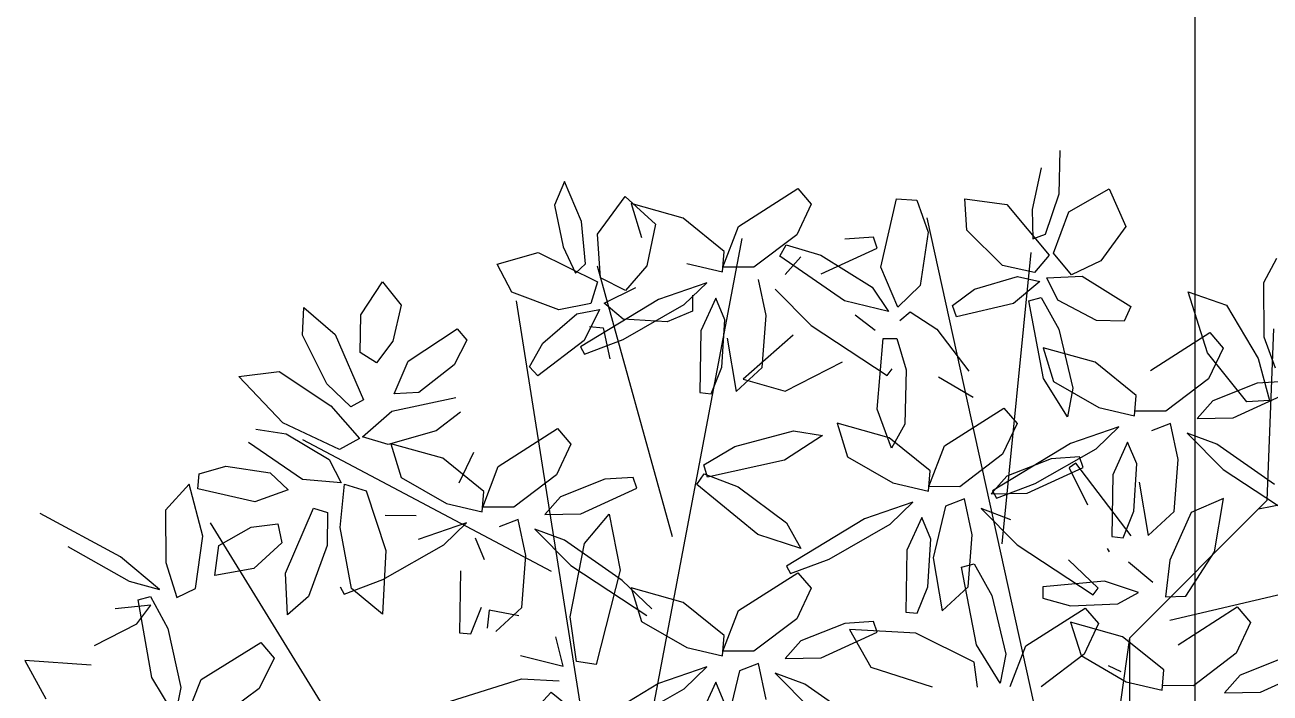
# Model space of a CAD drawing. Extents: x 8365 to 8547, y -347 to -272.
# Drawn here: x 8519.967 to 8520.971, y -319.926 to -319.387 of the extents above; entities that cross this region are included whole.
import ezdxf

# ---------------------------------------------------------------- set-up
doc = ezdxf.new("R2010")
doc.units = 0
doc.layers.get('0').update_dxf_attribs({"linetype": 'CONTINUOUS'})
doc.layers.add('1', color=7, linetype='CONTINUOUS')

msp = doc.modelspace()

# ---------------------------------------------------------------- linework, layer by layer
at = {"color": 62}
for p, q in [((8520.8007, -319.523), (8520.8014, -319.4882)), ((8520.7862, -319.5022), (8520.779, -319.5357)), ((8520.5899, -319.5188), (8520.6007, -319.5313)), ((8520.7896, -319.5556), (8520.8007, -319.523)), ((8520.8084, -319.5376), (8520.8411, -319.5191)), ((8520.8411, -319.5191), (8520.8543, -319.5494)), ((8520.6007, -319.5313), (8520.589, -319.5561)), ((8520.6568, -319.5821), (8520.6695, -319.527)), ((8520.6695, -319.527), (8520.6859, -319.5283)), ((8520.6859, -319.5283), (8520.6949, -319.5541)), ((8520.7262, -319.5524), (8520.7247, -319.527)), ((8520.7247, -319.527), (8520.7586, -319.5318)), ((8520.7586, -319.5318), (8520.7927, -319.5726)), ((8520.779, -319.5357), (8520.7794, -319.5593)), ((8520.7962, -319.571), (8520.8084, -319.5376)), ((8520.6949, -319.5541), (8520.6887, -319.597)), ((8520.755, -319.5809), (8520.7262, -319.5524)), ((8520.8543, -319.5494), (8520.8344, -319.5772)), ((8520.5806, -319.5642), (8520.6086, -319.5724)), ((8520.6509, -319.5581), (8520.6279, -319.5597)), ((8520.654, -319.5668), (8520.6509, -319.5581)), ((8520.7794, -319.5593), (8520.7896, -319.5556)), ((8520.6276, -319.6094), (8520.5754, -319.5732)), ((8520.6086, -319.5724), (8520.6499, -319.5984)), ((8520.6087, -319.5876), (8520.654, -319.5668)), ((8520.7927, -319.5726), (8520.7808, -319.5866)), ((8520.8106, -319.5884), (8520.7962, -319.571)), ((8520.9656, -319.5946), (8520.9762, -319.5749)), ((8520.6707, -319.6144), (8520.6568, -319.5821)), ((8520.7808, -319.5866), (8520.755, -319.5809)), ((8520.8344, -319.5772), (8520.8106, -319.5884)), ((8520.7323, -319.6), (8520.767, -319.5897)), ((8520.7851, -319.5938), (8520.7638, -319.6115)), ((8520.767, -319.5897), (8520.7851, -319.5938)), ((8520.7906, -319.5908), (8520.8191, -319.5894)), ((8520.7995, -319.6088), (8520.7906, -319.5908)), ((8520.8191, -319.5894), (8520.8584, -319.6139)), ((8520.966, -319.6386), (8520.9656, -319.5946)), ((8520.5716, -319.5998), (8520.6006, -319.6291)), ((8520.6499, -319.5984), (8520.6631, -319.618)), ((8520.6887, -319.597), (8520.6707, -319.6144)), ((8520.7147, -319.613), (8520.7323, -319.6)), ((8520.9202, -319.6513), (8520.9047, -319.6022)), ((8520.9047, -319.6022), (8520.9355, -319.6128)), ((8520.6631, -319.618), (8520.6276, -319.6094)), ((8520.7179, -319.6223), (8520.7147, -319.613)), ((8520.7638, -319.6115), (8520.7179, -319.6223)), ((8520.7761, -319.6094), (8520.7861, -319.6067)), ((8520.788, -319.6719), (8520.7761, -319.6094)), ((8520.7861, -319.6067), (8520.8004, -319.6321)), ((8520.8309, -319.6251), (8520.7995, -319.6088)), ((8520.8584, -319.6139), (8520.8532, -319.6256)), ((8520.9355, -319.6128), (8520.9611, -319.6559)), ((8520.6523, -319.6333), (8520.6361, -319.6208)), ((8520.6722, -319.6251), (8520.6806, -319.6181)), ((8520.6806, -319.6181), (8520.7021, -319.6323)), ((8520.8532, -319.6256), (8520.8309, -319.6251)), ((8520.6006, -319.6291), (8520.662, -319.6696)), ((8520.7021, -319.6323), (8520.7278, -319.6661)), ((8520.8004, -319.6321), (8520.8117, -319.6797)), ((8520.8744, -319.6654), (8520.9221, -319.6349)), ((8520.9221, -319.6349), (8520.9329, -319.6474)), ((8520.654, -319.6968), (8520.6587, -319.6398)), ((8520.6587, -319.6398), (8520.6697, -319.6397)), ((8520.6697, -319.6397), (8520.6774, -319.665)), ((8520.9751, -319.6636), (8520.966, -319.6386)), ((8520.8296, -319.6589), (8520.7878, -319.6471)), ((8520.7878, -319.6471), (8520.7962, -319.6743)), ((8520.9329, -319.6474), (8520.9212, -319.6722)), ((8520.5796, -319.6821), (8520.626, -319.6586)), ((8520.662, -319.6696), (8520.666, -319.6641)), ((8520.6774, -319.665), (8520.6761, -319.7089)), ((8520.7312, -319.6873), (8520.7033, -319.671)), ((8520.8073, -319.7029), (8520.788, -319.6719)), ((8520.7962, -319.6743), (8520.8327, -319.6954)), ((8520.8117, -319.6797), (8520.8073, -319.7029)), ((8520.7083, -319.7263), (8520.756, -319.6958)), ((8520.756, -319.6958), (8520.7668, -319.7082)), ((8520.6654, -319.7282), (8520.654, -319.6968)), ((8520.5864, -319.7141), (8520.6097, -319.7178)), ((8520.6635, -319.7198), (8520.6217, -319.7079)), ((8520.6217, -319.7079), (8520.6301, -319.7351)), ((8520.6761, -319.7089), (8520.6654, -319.7282)), ((8520.7668, -319.7082), (8520.7551, -319.733)), ((8520.8488, -319.7109), (8520.8099, -319.7244)), ((8520.8304, -319.7286), (8520.8488, -319.7109)), ((8520.6097, -319.7178), (8520.5793, -319.7379)), ((8520.6967, -319.7465), (8520.6635, -319.7198)), ((8520.8099, -319.7244), (8520.747, -319.7625)), ((8520.6301, -319.7351), (8520.6666, -319.7562)), ((8520.6956, -319.759), (8520.7083, -319.7263)), ((8520.7551, -319.733), (8520.7206, -319.7592)), ((8520.7812, -319.7566), (8520.8304, -319.7286)), ((8520.817, -319.7351), (8520.7941, -319.7366)), ((8520.8201, -319.7437), (8520.817, -319.7351)), ((8520.7941, -319.7366), (8520.7585, -319.7508)), ((8520.7748, -319.7645), (8520.8201, -319.7437)), ((8520.8142, -319.7403), (8520.8087, -319.7441)), ((8520.8087, -319.7441), (8520.8236, -319.7737)), ((8520.6666, -319.7562), (8520.6954, -319.7629)), ((8520.6954, -319.7629), (8520.6967, -319.7465)), ((8520.7585, -319.7508), (8520.7458, -319.765)), ((8520.8439, -319.7496), (8520.8432, -319.7994)), ((8520.7206, -319.7592), (8520.6956, -319.759)), ((8520.7458, -319.765), (8520.7748, -319.7645)), ((8520.747, -319.7625), (8520.7502, -319.7684)), ((8520.7502, -319.7684), (8520.7812, -319.7566)), ((8520.6827, -319.7717), (8520.6438, -319.7852)), ((8520.6643, -319.7894), (8520.6827, -319.7717)), ((8520.7089, -319.775), (8520.6991, -319.8165)), ((8520.7243, -319.7691), (8520.7089, -319.775)), ((8520.7306, -319.798), (8520.7243, -319.7691)), ((8520.6438, -319.7852), (8520.5809, -319.8233)), ((8520.6898, -319.7841), (8520.6778, -319.8104)), ((8520.6972, -319.8016), (8520.6898, -319.7841)), ((8520.7616, -319.7858), (8520.7377, -319.7768)), ((8520.7377, -319.7768), (8520.7667, -319.8061)), ((8520.6151, -319.8175), (8520.6643, -319.7894)), ((8520.6947, -319.8398), (8520.6972, -319.8016)), ((8520.7273, -319.84), (8520.7306, -319.798)), ((8520.7667, -319.8061), (8520.8281, -319.8465)), ((8520.8432, -319.7994), (8520.8523, -319.8004)), ((8520.6778, -319.8104), (8520.6771, -319.8603)), ((8520.6991, -319.8165), (8520.7064, -319.8593)), ((8520.5841, -319.8292), (8520.6151, -319.8175)), ((8520.722, -319.8241), (8520.732, -319.8214)), ((8520.7339, -319.8866), (8520.722, -319.8241)), ((8520.732, -319.8214), (8520.7463, -319.8468)), ((8520.8321, -319.8411), (8520.8081, -319.8181)), ((8520.5899, -319.8285), (8520.6007, -319.8409)), ((8520.8372, -319.8353), (8520.7876, -319.8399)), ((8520.6007, -319.8409), (8520.589, -319.8657)), ((8520.6862, -319.8612), (8520.6947, -319.8398)), ((8520.7064, -319.8593), (8520.7273, -319.84)), ((8520.7876, -319.8399), (8520.7876, -319.8491)), ((8520.8281, -319.8465), (8520.8321, -319.8411)), ((8520.7463, -319.8468), (8520.7576, -319.8943)), ((8520.7876, -319.8491), (8520.8098, -319.8552)), ((8520.8098, -319.8552), (8520.8481, -319.8537)), ((8520.6771, -319.8603), (8520.6862, -319.8612)), ((8520.7739, -319.8876), (8520.8216, -319.8571)), ((8520.8216, -319.8571), (8520.8324, -319.8695)), ((8520.6279, -319.8694), (8520.5924, -319.8835)), ((8520.6087, -319.8972), (8520.654, -319.8764)), ((8520.6509, -319.8678), (8520.6279, -319.8694)), ((8520.685, -319.8773), (8520.6315, -319.8743)), ((8520.6315, -319.8743), (8520.6488, -319.9048)), ((8520.654, -319.8764), (8520.6509, -319.8678)), ((8520.8517, -319.8801), (8520.8099, -319.8683)), ((8520.8099, -319.8683), (8520.8183, -319.8954)), ((8520.8324, -319.8695), (8520.8207, -319.8943)), ((8520.732, -319.9006), (8520.685, -319.8773)), ((8520.7532, -319.9176), (8520.7339, -319.8866)), ((8520.7576, -319.8943), (8520.7532, -319.9176)), ((8520.7612, -319.9203), (8520.7739, -319.8876)), ((8520.8207, -319.8943), (8520.7862, -319.9205)), ((8520.5797, -319.8977), (8520.6087, -319.8972)), ((8520.6488, -319.9048), (8520.6983, -319.9205)), ((8520.7348, -319.9208), (8520.732, -319.9006))]:
    msp.add_line(p, q, dxfattribs=at)
at = {"color": 60}
for p, q in [((8520.4019, -319.5132), (8520.3937, -319.5322)), ((8520.4154, -319.5453), (8520.4019, -319.5132)), ((8520.4284, -319.5555), (8520.4508, -319.5252)), ((8520.4508, -319.5252), (8520.4752, -319.5476)), ((8520.5422, -319.5493), (8520.5899, -319.5188)), ((8520.3937, -319.5322), (8520.4008, -319.5657)), ((8520.4974, -319.5428), (8520.4556, -319.531)), ((8520.4556, -319.531), (8520.464, -319.5582)), ((8520.4186, -319.5796), (8520.4154, -319.5453)), ((8520.5306, -319.5695), (8520.4974, -319.5428)), ((8520.4752, -319.5476), (8520.4683, -319.5811)), ((8520.5295, -319.5821), (8520.5422, -319.5493)), ((8520.4308, -319.5909), (8520.4284, -319.5555)), ((8520.589, -319.5561), (8520.5545, -319.5823)), ((8520.5754, -319.5732), (8520.5806, -319.5642)), ((8520.3476, -319.5799), (8520.3806, -319.5704)), ((8520.3806, -319.5704), (8520.4283, -319.5939)), ((8520.4008, -319.5657), (8520.4107, -319.5871)), ((8520.5293, -319.5859), (8520.5306, -319.5695)), ((8520.5924, -319.5739), (8520.5797, -319.5881)), ((8520.3593, -319.6024), (8520.3476, -319.5799)), ((8520.4107, -319.5871), (8520.4186, -319.5796)), ((8520.4683, -319.5811), (8520.4511, -319.601)), ((8520.5005, -319.5792), (8520.5293, -319.5859)), ((8520.5545, -319.5823), (8520.5295, -319.5821)), ((8520.2375, -319.6205), (8520.2549, -319.5939)), ((8520.2549, -319.5939), (8520.2702, -319.6128)), ((8520.4283, -319.5939), (8520.4231, -319.6115)), ((8520.4511, -319.601), (8520.4308, -319.5909)), ((8520.5166, -319.5948), (8520.4777, -319.6083)), ((8520.4982, -319.6124), (8520.5166, -319.5948)), ((8520.5645, -319.6211), (8520.5582, -319.5921)), ((8520.3972, -319.6167), (8520.3593, -319.6024)), ((8520.4338, -319.6113), (8520.4592, -319.5985)), ((8520.5051, -319.6048), (8520.5051, -319.6177)), ((8520.1906, -319.6369), (8520.1915, -319.6146)), ((8520.1915, -319.6146), (8520.2169, -319.6365)), ((8520.2702, -319.6128), (8520.2633, -319.6419)), ((8520.4231, -319.6115), (8520.3972, -319.6167)), ((8520.4777, -319.6083), (8520.4147, -319.6464)), ((8520.4492, -319.6241), (8520.4338, -319.6113)), ((8520.449, -319.6405), (8520.4982, -319.6124)), ((8520.5237, -319.6072), (8520.5117, -319.6335)), ((8520.5311, -319.6247), (8520.5237, -319.6072)), ((8520.2369, -319.6511), (8520.2375, -319.6205)), ((8520.3843, -319.6434), (8520.4118, -319.6199)), ((8520.4118, -319.6199), (8520.43, -319.6163)), ((8520.43, -319.6163), (8520.4177, -319.6412)), ((8520.4846, -319.6263), (8520.4492, -319.6241)), ((8520.5051, -319.6177), (8520.4846, -319.6263)), ((8520.5286, -319.6629), (8520.5311, -319.6247)), ((8520.5612, -319.6631), (8520.5645, -319.6211)), ((8520.2758, -319.6581), (8520.3151, -319.6318)), ((8520.3151, -319.6318), (8520.3231, -319.6411)), ((8520.422, -319.6301), (8520.433, -319.631)), ((8520.433, -319.631), (8520.4383, -319.6562)), ((8520.5117, -319.6335), (8520.511, -319.6833)), ((8520.2102, -319.6762), (8520.1906, -319.6369)), ((8520.2169, -319.6365), (8520.2396, -319.6891)), ((8520.2633, -319.6419), (8520.2502, -319.6594)), ((8520.3231, -319.6411), (8520.3128, -319.661)), ((8520.3735, -319.6625), (8520.3843, -319.6434)), ((8520.4177, -319.6412), (8520.3802, -319.6697)), ((8520.418, -319.6523), (8520.449, -319.6405)), ((8520.533, -319.6395), (8520.5403, -319.6824)), ((8520.5862, -319.6371), (8520.5459, -319.6724)), ((8520.2502, -319.6594), (8520.2369, -319.6511)), ((8520.4147, -319.6464), (8520.418, -319.6523)), ((8520.2644, -319.6843), (8520.2758, -319.6581)), ((8520.3128, -319.661), (8520.2842, -319.6832)), ((8520.3802, -319.6697), (8520.3735, -319.6625)), ((8520.5201, -319.6843), (8520.5286, -319.6629)), ((8520.5403, -319.6824), (8520.5612, -319.6631)), ((8520.1392, -319.6704), (8520.1716, -319.6664)), ((8520.1747, -319.7077), (8520.1392, -319.6704)), ((8520.1716, -319.6664), (8520.2134, -319.6939)), ((8520.5459, -319.6724), (8520.5796, -319.6821)), ((8520.2294, -319.6947), (8520.2102, -319.6762)), ((8520.2842, -319.6832), (8520.2644, -319.6843)), ((8520.511, -319.6833), (8520.5201, -319.6843)), ((8520.2134, -319.6939), (8520.2364, -319.7203)), ((8520.2396, -319.6891), (8520.2294, -319.6947)), ((8520.2625, -319.6983), (8520.3141, -319.6874)), ((8520.2389, -319.7191), (8520.2625, -319.6983)), ((8520.318, -319.699), (8520.2984, -319.7142)), ((8520.1528, -319.7127), (8520.1773, -319.7165)), ((8520.2204, -319.7293), (8520.1747, -319.7077)), ((8520.2984, -319.7142), (8520.2595, -319.7251)), ((8520.3484, -319.7429), (8520.3961, -319.7124)), ((8520.3961, -319.7124), (8520.4069, -319.7248)), ((8520.5392, -319.7267), (8520.5864, -319.7141)), ((8520.1904, -319.7534), (8520.147, -319.7235)), ((8520.1773, -319.7165), (8520.212, -319.7372)), ((8520.2364, -319.7203), (8520.2204, -319.7293)), ((8520.2595, -319.7251), (8520.2389, -319.7191)), ((8520.3036, -319.7363), (8520.2618, -319.7245)), ((8520.2618, -319.7245), (8520.2702, -319.7517)), ((8520.4069, -319.7248), (8520.3952, -319.7496)), ((8520.3283, -319.7316), (8520.3166, -319.7564)), ((8520.5142, -319.7416), (8520.5392, -319.7267)), ((8520.1072, -319.7488), (8520.1288, -319.7426)), ((8520.1288, -319.7426), (8520.1645, -319.7481)), ((8520.212, -319.7372), (8520.2218, -319.7562)), ((8520.3368, -319.763), (8520.3036, -319.7363)), ((8520.3358, -319.7756), (8520.3484, -319.7429)), ((8520.5172, -319.7515), (8520.5142, -319.7416)), ((8520.5793, -319.7379), (8520.5172, -319.7515)), ((8520.106, -319.761), (8520.1072, -319.7488)), ((8520.1645, -319.7481), (8520.179, -319.7617)), ((8520.2218, -319.7562), (8520.1904, -319.7534)), ((8520.2702, -319.7517), (8520.3067, -319.7728)), ((8520.3952, -319.7496), (8520.3608, -319.7758)), ((8520.4342, -319.7532), (8520.3986, -319.7674)), ((8520.4571, -319.7517), (8520.4342, -319.7532)), ((8520.4602, -319.7603), (8520.4571, -319.7517)), ((8520.5085, -319.7573), (8520.5144, -319.7488)), ((8520.5144, -319.7488), (8520.5417, -319.7592)), ((8520.099, -319.7571), (8520.0799, -319.7782)), ((8520.1101, -319.7991), (8520.099, -319.7571)), ((8520.1521, -319.7714), (8520.106, -319.761)), ((8520.179, -319.7617), (8520.1521, -319.7714)), ((8520.221, -319.792), (8520.2244, -319.7572)), ((8520.2244, -319.7572), (8520.2419, -319.7626)), ((8520.2419, -319.7626), (8520.2577, -319.8107)), ((8520.3355, -319.7795), (8520.3368, -319.763)), ((8520.4149, -319.7811), (8520.4602, -319.7603)), ((8520.5576, -319.7976), (8520.5085, -319.7573)), ((8520.5417, -319.7592), (8520.5808, -319.7884)), ((8520.3067, -319.7728), (8520.3355, -319.7795)), ((8520.3608, -319.7758), (8520.3358, -319.7756)), ((8520.3986, -319.7674), (8520.3859, -319.7816)), ((8520.0437, -319.8156), (8519.9789, -319.7808)), ((8520.0799, -319.7782), (8520.0803, -319.8203)), ((8520.1769, -319.829), (8520.1995, -319.7764)), ((8520.1995, -319.7764), (8520.2106, -319.7799)), ((8520.2106, -319.7799), (8520.2104, -319.8065)), ((8520.2821, -319.7826), (8520.2572, -319.7824)), ((8520.3644, -319.7857), (8520.349, -319.7915)), ((8520.3707, -319.8146), (8520.3644, -319.7857)), ((8520.3859, -319.7816), (8520.4149, -319.7811)), ((8520.418, -319.8049), (8520.4377, -319.7814)), ((8520.4377, -319.7814), (8520.4468, -319.8265)), ((8520.1231, -319.8067), (8520.149, -319.7917)), ((8520.149, -319.7917), (8520.1707, -319.7891)), ((8520.1707, -319.7891), (8520.1738, -319.8045)), ((8520.2299, -319.8413), (8520.221, -319.792)), ((8520.3228, -319.7883), (8520.2839, -319.8018)), ((8520.3044, -319.806), (8520.3228, -319.7883)), ((8520.4017, -319.8024), (8520.3778, -319.7934)), ((8520.3778, -319.7934), (8520.4068, -319.8226)), ((8520.5808, -319.7884), (8520.5924, -319.809)), ((8520.1041, -319.8413), (8520.1101, -319.7991)), ((8520.1738, -319.8045), (8520.1512, -319.8251)), ((8520.2552, -319.834), (8520.3044, -319.806)), ((8520.3373, -319.8182), (8520.3299, -319.8007)), ((8520.4482, -319.8347), (8520.4017, -319.8024)), ((8520.4063, -319.864), (8520.418, -319.8049)), ((8520.5924, -319.809), (8520.5576, -319.7976)), ((8520.0014, -319.8073), (8520.0506, -319.8353)), ((8520.0752, -319.8421), (8520.0437, -319.8156)), ((8520.1199, -319.8308), (8520.1231, -319.8067)), ((8520.2104, -319.8065), (8520.1953, -319.8478)), ((8520.2577, -319.8107), (8520.2551, -319.862)), ((8520.3674, -319.8566), (8520.3707, -319.8146)), ((8520.8393, -319.8089), (8520.8409, -319.8118)), ((8520.0803, -319.8203), (8520.0893, -319.8486)), ((8520.1512, -319.8251), (8520.1199, -319.8308)), ((8520.4068, -319.8226), (8520.4682, -319.8631)), ((8520.4468, -319.8265), (8520.4272, -319.9025)), ((8520.5809, -319.8233), (8520.5841, -319.8292)), ((8520.0506, -319.8353), (8520.0752, -319.8421)), ((8520.1785, -319.8626), (8520.1769, -319.829)), ((8520.2242, -319.8458), (8520.2552, -319.834)), ((8520.3179, -319.827), (8520.3172, -319.8769)), ((8520.4722, -319.8577), (8520.4482, -319.8347)), ((8520.5422, -319.859), (8520.5899, -319.8285)), ((8520.0893, -319.8486), (8520.1041, -319.8413)), ((8520.221, -319.8399), (8520.2242, -319.8458)), ((8520.2551, -319.862), (8520.2299, -319.8413)), ((8520.4974, -319.8525), (8520.4556, -319.8406)), ((8520.4556, -319.8406), (8520.464, -319.8678)), ((8520.0682, -319.8546), (8520.0394, -319.8576)), ((8520.0569, -319.8698), (8520.0682, -319.8546)), ((8520.0579, -319.8504), (8520.0679, -319.8478)), ((8520.0689, -319.913), (8520.0579, -319.8504)), ((8520.0679, -319.8478), (8520.0818, -319.8734)), ((8520.1953, -319.8478), (8520.1785, -319.8626)), ((8520.3263, -319.8778), (8520.3348, -319.8564)), ((8520.3465, -319.8759), (8520.3674, -319.8566)), ((8520.5306, -319.8792), (8520.4974, -319.8525)), ((8520.3411, -319.8588), (8520.3394, -319.8733)), ((8520.365, -319.8634), (8520.3411, -319.8588)), ((8520.4115, -319.9001), (8520.4063, -319.864)), ((8520.5295, -319.8917), (8520.5422, -319.859)), ((8520.589, -319.8657), (8520.5545, -319.8919)), ((8520.0227, -319.8872), (8520.0569, -319.8698)), ((8520.0818, -319.8734), (8520.0925, -319.9211)), ((8520.464, -319.8678), (8520.5005, -319.8889)), ((8520.1089, -319.9146), (8520.157, -319.8847)), ((8520.157, -319.8847), (8520.1676, -319.8973)), ((8520.3172, -319.8769), (8520.3263, -319.8778)), ((8520.4007, -319.9039), (8520.3947, -319.8803)), ((8520.5293, -319.8956), (8520.5306, -319.8792)), ((8520.5924, -319.8835), (8520.5797, -319.8977)), ((8520.3662, -319.8953), (8520.4007, -319.9039)), ((8520.5005, -319.8889), (8520.5293, -319.8956)), ((8520.5545, -319.8919), (8520.5295, -319.8917)), ((8520.0201, -319.9031), (8519.9667, -319.8993)), ((8519.9667, -319.8993), (8519.9836, -319.9301)), ((8520.1676, -319.8973), (8520.1556, -319.922)), ((8520.4272, -319.9025), (8520.4115, -319.9001)), ((8520.5166, -319.9044), (8520.4777, -319.9179)), ((8520.4982, -319.9221), (8520.5166, -319.9044)), ((8520.5582, -319.9018), (8520.5428, -319.9077)), ((8520.5645, -319.9307), (8520.5582, -319.9018)), ((8520.8506, -319.9084), (8520.8405, -319.9035)), ((8520.0878, -319.9443), (8520.0689, -319.913)), ((8520.0958, -319.9471), (8520.1089, -319.9146)), ((8520.3048, -319.9337), (8520.367, -319.914)), ((8520.367, -319.914), (8520.3976, -319.9156)), ((8520.5237, -319.9168), (8520.5117, -319.9431)), ((8520.5311, -319.9343), (8520.5237, -319.9168)), ((8520.5428, -319.9077), (8520.533, -319.9492)), ((8520.5955, -319.9185), (8520.5716, -319.9095)), ((8520.5716, -319.9095), (8520.6006, -319.9388)), ((8520.0925, -319.9211), (8520.0878, -319.9443)), ((8520.1556, -319.922), (8520.1208, -319.9477)), ((8520.3701, -319.9478), (8520.3911, -319.9248)), ((8520.3911, -319.9248), (8520.408, -319.9385)), ((8520.4777, -319.9179), (8520.4147, -319.956)), ((8520.449, -319.9502), (8520.4982, -319.9221)), ((8520.642, -319.9508), (8520.5955, -319.9185))]:
    msp.add_line(p, q, dxfattribs=at)
at = {"color": 44}
for p, q in [((8520.8013, -320.0289), (8520.6941, -319.5423)), ((8520.4657, -319.9786), (8520.545, -319.5591)), ((8520.7547, -319.8052), (8520.778, -319.5703)), ((8520.489, -319.7996), (8520.4285, -319.5815)), ((8520.4145, -319.9338), (8520.3632, -319.6094)), ((8520.9685, -319.7701), (8520.9738, -319.6318)), ((8520.3912, -319.8276), (8520.1908, -319.7213)), ((8520.8576, -319.881), (8520.9685, -319.7701)), ((8520.2094, -319.9394), (8520.1162, -319.7884)), ((8520.8899, -319.8667), (8521.0577, -319.8276)), ((8520.8433, -319.9842), (8520.8576, -319.881)), ((8520.8576, -319.9919), (8520.8576, -319.881))]:
    msp.add_line(p, q, dxfattribs=at)
at = {"color": 64}
for p, q in [((8520.9519, -319.6907), (8520.9202, -319.6513)), ((8520.9611, -319.6559), (8520.9702, -319.6896)), ((8520.8628, -319.6856), (8520.8296, -319.6589)), ((8520.9212, -319.6722), (8520.8867, -319.6984)), ((8520.9602, -319.6758), (8520.9246, -319.69)), ((8520.9831, -319.6743), (8520.9602, -319.6758)), ((8520.8615, -319.7021), (8520.8628, -319.6856)), ((8520.9409, -319.7037), (8520.9862, -319.6829)), ((8520.8327, -319.6954), (8520.8615, -319.7021)), ((8520.9246, -319.69), (8520.9119, -319.7042)), ((8520.9702, -319.6896), (8520.9519, -319.6907)), ((8520.8867, -319.6984), (8520.8618, -319.6982)), ((8520.9119, -319.7042), (8520.9409, -319.7037)), ((8520.8904, -319.7083), (8520.875, -319.7141)), ((8520.8967, -319.7372), (8520.8904, -319.7083)), ((8520.9277, -319.725), (8520.9038, -319.7159)), ((8520.9038, -319.7159), (8520.9328, -319.7452)), ((8520.8559, -319.7233), (8520.8439, -319.7496)), ((8520.8633, -319.7408), (8520.8559, -319.7233)), ((8520.9742, -319.7573), (8520.9277, -319.725)), ((8520.8587, -319.7989), (8520.8142, -319.7403)), ((8520.8608, -319.779), (8520.8633, -319.7408)), ((8520.8934, -319.7792), (8520.8967, -319.7372)), ((8520.9328, -319.7452), (8520.9942, -319.7857)), ((8520.8652, -319.7556), (8520.8725, -319.7985)), ((8520.9333, -319.7687), (8520.9071, -319.78)), ((8520.9259, -319.8116), (8520.9333, -319.7687)), ((8520.9835, -319.773), (8520.9613, -319.7772)), ((8520.8523, -319.8004), (8520.8608, -319.779)), ((8520.8725, -319.7985), (8520.8934, -319.7792)), ((8520.9071, -319.78), (8520.89, -319.8185)), ((8520.9028, -319.8474), (8520.9259, -319.8116)), ((8520.8567, -319.8197), (8520.8763, -319.8361)), ((8520.89, -319.8185), (8520.8864, -319.8479)), ((8520.8647, -319.8445), (8520.8372, -319.8353)), ((8520.8481, -319.8537), (8520.8647, -319.8445)), ((8520.8864, -319.8479), (8520.9028, -319.8474)), ((8520.8965, -319.8866), (8520.9442, -319.8561)), ((8520.9442, -319.8561), (8520.955, -319.8686)), ((8520.955, -319.8686), (8520.9434, -319.8934)), ((8520.885, -319.9068), (8520.8517, -319.8801)), ((8520.8183, -319.8954), (8520.8548, -319.9165)), ((8520.9434, -319.8934), (8520.9089, -319.9196)), ((8520.8837, -319.9232), (8520.885, -319.9068)), ((8520.9823, -319.897), (8520.9467, -319.9112)), ((8520.963, -319.9249), (8521.0083, -319.9041)), ((8520.8548, -319.9165), (8520.8837, -319.9232)), ((8520.9467, -319.9112), (8520.9341, -319.9254)), ((8520.9089, -319.9196), (8520.8839, -319.9194)), ((8520.9341, -319.9254), (8520.963, -319.9249))]:
    msp.add_line(p, q, dxfattribs=at)
at = {"layer": '1', "color": 1, "linetype": 'CONTINUOUS'}
msp.add_line((8520.9102, -306.4365), (8520.9102, -321.4291), dxfattribs=at)

doc.saveas('drawing.dxf')
